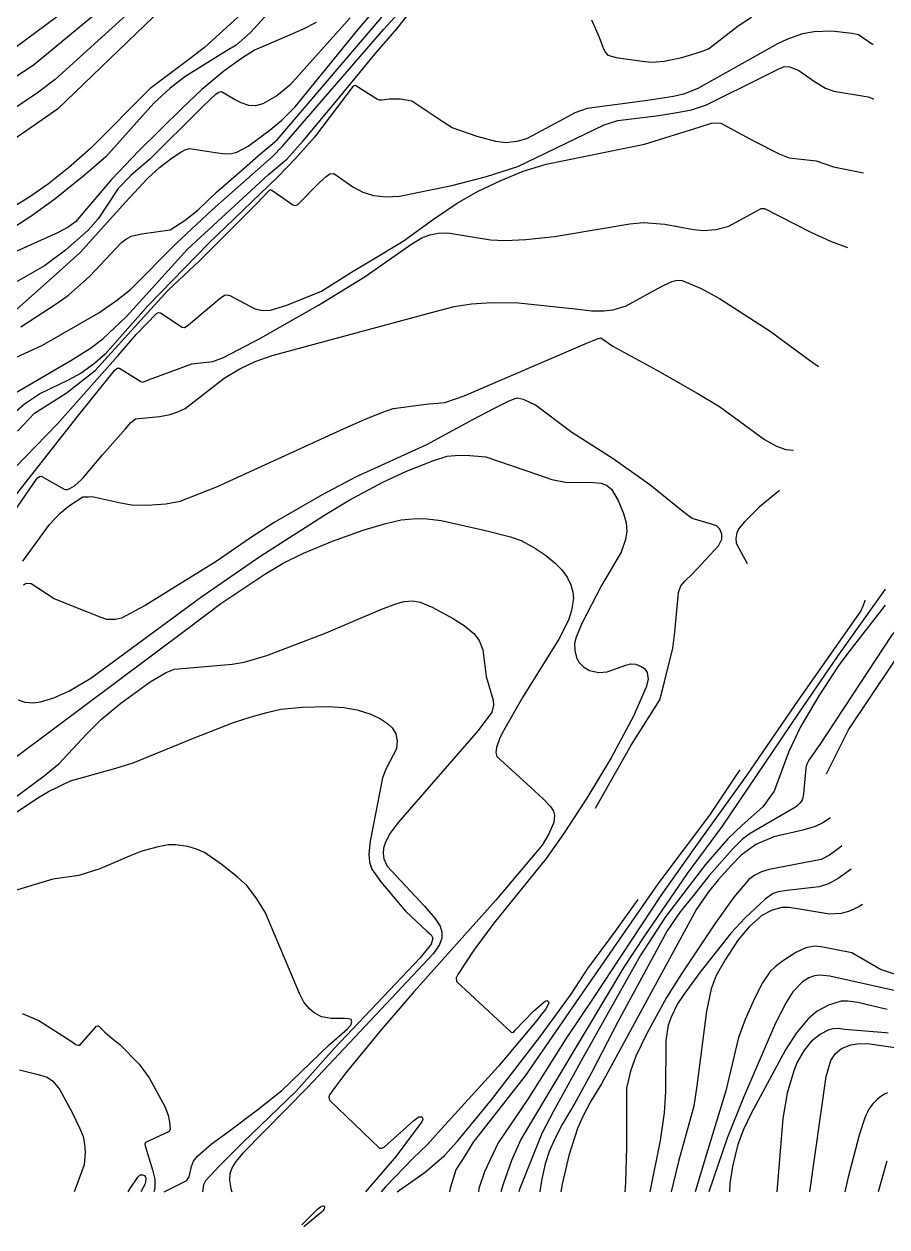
# Model space of a CAD drawing. Header units: metres. Extents: x -2219 to 517, y -3078 to 398.
# Drawn here: x 324.3 to 427, y -41.6 to 101.6 of the extents above; entities that cross this region are included whole.
import ezdxf

# ---------------------------------------------------------------- set-up
doc = ezdxf.new("R2010")
doc.units = ezdxf.units.M
for name, color, linetype in [('TERRAIN_CONTOUR_1M', 3, 'Continuous'), ('TERRAIN_CONTOUR_5M_SUPPLEMENT', 4, 'Continuous'), ('TERRAIN_UNRESOLVED', 2, 'Continuous')]:
    doc.layers.add(name, color=color, linetype=linetype)

msp = doc.modelspace()

# ---------------------------------------------------------------- linework, layer by layer
at = {"layer": 'TERRAIN_CONTOUR_1M'}
for points in [[(323.26, 61.88, 38), (326.44, 63.35, 38), (333.16, 67.21, 38), (335.27, 68.66, 38), (336.92, 69.99, 38), (342.37, 75.43, 38), (346.65, 79.47, 38), (353.79, 85.75, 38), (355.07, 87.08, 38), (367.09, 100.94, 38), (375.38, 110.1, 38)], [(344.87, 107.45, 46), (328.22, 91.45, 46), (325, 89.16, 46), (310.33, 79.04, 46)], [(358.15, 108.17, 43), (351.22, 100.55, 43), (349.5, 99.07, 43), (348.22, 98.3, 43), (343.39, 95.27, 43), (341.64, 93.92, 43), (339.71, 92.13, 43), (333.98, 85.78, 43), (331.4, 83.56, 43), (327.93, 80.74, 43), (324.95, 78.57, 43), (317.64, 73.91, 43)], [(322.27, 57.13, 37), (329.81, 61.54, 37), (332.18, 63.01, 37), (333.62, 64.1, 37), (336.43, 66.77, 37), (343.72, 74.78, 37), (353.36, 83.64, 37), (355.51, 85.5, 37), (356.5, 86.55, 37), (357.49, 87.65, 37), (361.27, 92.24, 37), (366.06, 98.02, 37), (368.62, 101, 37), (371.78, 105.04, 37)], [(337.29, 103.42, 47), (327.97, 94.98, 47), (325.84, 93.38, 47), (321.29, 90.33, 47)], [(350.59, 103.17, 44), (345.74, 98.77, 44), (344.02, 97.46, 44), (339.26, 93.91, 44), (332.18, 86.74, 44), (329.56, 84.46, 44), (327.15, 82.55, 44), (324.82, 80.92, 44), (321.66, 78.97, 44)], [(334, 103.79, 48), (325.32, 96.62, 48), (321.78, 94.29, 48)], [(329.36, 103.3, 49), (323.19, 98.75, 49)], [(363.07, 102.31, 41), (355.9, 94.29, 41), (354.34, 93.03, 41), (352.66, 92.07, 41), (351.81, 91.85, 41), (351.01, 91.89, 41), (350.11, 92.19, 41), (349.31, 92.6, 41), (347.77, 93.48, 41), (347.44, 93.43, 41), (347.01, 93.14, 41), (346.62, 92.8, 41), (345.28, 91.52, 41), (339.22, 85.47, 41), (336.97, 83.56, 41), (335.44, 82, 41), (333.08, 78.39, 41), (331.87, 77.03, 41), (329.19, 74.66, 41), (326.69, 72.78, 41), (320.52, 69.31, 41)], [(359.04, 101.77, 42), (357.48, 100.97, 42), (355.58, 100.11, 42), (351.68, 98.44, 42), (350.13, 97.48, 42), (348.02, 95.94, 42), (345.43, 93.76, 42), (343.09, 91.54, 42), (337.9, 86.49, 42), (334.68, 83.08, 42), (330.38, 78.02, 42), (329.51, 77.39, 42), (328.22, 76.7, 42), (320.61, 73.3, 42)], [(323.89, 65.53, 39), (328.2, 68.35, 39), (329.55, 69.29, 39), (332.07, 71.57, 39), (335.16, 74.86, 39), (335.9, 75.62, 39), (336.44, 76.02, 39), (337.01, 76.32, 39), (338.25, 76.58, 39), (341.66, 77.06, 39), (343.41, 78.23, 39), (344.98, 79.45, 39), (347.14, 81.54, 39), (349.82, 83.87, 39), (352.15, 85.91, 39), (354.36, 87.77, 39), (366.85, 102.37, 39)], [(391.77, 102.07, 37), (392.7, 100.01, 37), (392.97, 99.27, 37), (393.23, 98.62, 37), (393.46, 98.17, 37), (393.73, 97.88, 37), (394.73, 97.59, 37), (397.83, 97.16, 37), (399, 97.02, 37), (400.42, 97.13, 37), (402.53, 97.6, 37), (404.77, 98.25, 37), (405.7, 98.62, 37), (409.26, 101.37, 37), (410.83, 102.4, 37)], [(425.33, 99.13, 36), (425.22, 99.13, 36), (423.57, 100.27, 36), (422.81, 100.44, 36), (420.37, 100.72, 36), (418.27, 100.65, 36), (416.92, 100.4, 36), (415.1, 99.78, 36), (413.93, 99.23, 36), (404.46, 93.88, 36), (402.74, 93.21, 36), (401.53, 92.93, 36), (398.44, 92.45, 36), (391.29, 91.5, 36), (389.8, 90.99, 36), (388.64, 90.36, 36), (384.06, 87.9, 36), (382.92, 87.59, 36), (381.59, 87.43, 36), (380.42, 87.57, 36), (378.19, 88.18, 36), (375.2, 89.21, 36), (374.22, 89.86, 36), (370.39, 92.4, 36), (369.06, 92.64, 36), (367.76, 92.63, 36), (366.85, 92.49, 36), (366.53, 92.49, 36), (366.32, 92.58, 36), (363.75, 94.21, 36), (363.59, 94.24, 36), (363.41, 94.18, 36), (358.82, 88.12, 36), (356.56, 85.56, 36), (354.41, 83.35, 36), (346.23, 75.5, 36), (339, 68.04, 36), (333.9, 62.26, 36), (332.65, 61.15, 36), (331.04, 60.03, 36), (329.49, 59.19, 36), (326.23, 57.58, 36), (324.29, 56.34, 36), (322.74, 54.95, 36)], [(323.17, 48.75, 34), (328.19, 53.96, 34), (335.45, 62.1, 34), (337.65, 64.65, 34), (340, 67.13, 34), (340.27, 67.23, 34), (340.51, 67.18, 34), (343.09, 65.47, 34), (343.34, 65.46, 34), (343.53, 65.56, 34), (343.82, 65.78, 34), (347.58, 68.94, 34), (348.12, 69.3, 34), (348.41, 69.34, 34), (348.74, 69.24, 34), (351.22, 67.95, 34), (351.77, 67.66, 34), (352.58, 67.46, 34), (353.6, 67.51, 34), (355.54, 68.1, 34), (359.64, 69.77, 34), (363.23, 72.02, 34), (365.7, 73.51, 34), (369.37, 75.74, 34), (372.98, 78.33, 34), (375.81, 80.26, 34), (378.22, 81.65, 34), (380.99, 82.96, 34), (383.66, 84.05, 34), (386.39, 84.89, 34), (398.09, 87.26, 34), (404.73, 89.35, 34), (406.08, 89.75, 34), (406.67, 89.82, 34), (407.17, 89.78, 34), (411.21, 87.59, 34), (414.14, 86.1, 34), (415.33, 85.63, 34), (418.52, 85.28, 34), (420.59, 84.59, 34), (424.17, 83.87, 34)], [(419.76, 12.33, 36), (422.38, 17.55, 36), (430.27, 29.34, 36), (436.74, 37.37, 36), (443.2, 42.15, 36), (450.71, 47.74, 36), (461.54, 60.28, 36), (464.63, 65.52, 36), (465.14, 70.56, 36), (463.09, 75.41, 36), (457.62, 80.22, 36), (454.39, 82.15, 36), (451.02, 85.2, 36), (445.69, 89.37, 36), (444.58, 89.93, 36)], [(322.95, 45.08, 33), (330.5, 54.68, 33), (335.02, 60.34, 33), (335.33, 60.62, 33), (335.51, 60.62, 33), (335.61, 60.62, 33), (338.15, 59.01, 33), (338.37, 58.95, 33), (338.58, 59.01, 33), (339.07, 59.21, 33), (344.24, 61.14, 33), (346.71, 61.41, 33), (347.99, 61.86, 33), (352.39, 64.19, 33), (359.3, 68.09, 33), (364.84, 71.5, 33), (370.41, 75.42, 33), (371.58, 76.13, 33), (372.54, 76.47, 33), (373.55, 76.68, 33), (374.69, 76.7, 33), (379.78, 75.87, 33), (381.53, 75.8, 33), (383.99, 75.93, 33), (387.4, 76.27, 33), (393.05, 77.25, 33), (396.35, 77.8, 33), (397.98, 77.94, 33), (400.53, 77.75, 33), (403.92, 77.13, 33), (405.15, 76.98, 33), (406.58, 77.12, 33), (408.14, 77.52, 33), (411.56, 79.39, 33), (412, 79.6, 33), (412.39, 79.61, 33), (417.9, 76.8, 33), (420.24, 75.71, 33), (422.26, 74.96, 33)], [(322.53, 42.71, 32), (325.82, 47.53, 32), (326.11, 47.71, 32), (326.31, 47.74, 32), (326.39, 47.71, 32), (329.01, 46.22, 32), (329.19, 46.18, 32), (329.44, 46.18, 32), (329.72, 46.28, 32), (330.24, 46.61, 32), (331.07, 47.3, 32), (331.28, 47.54, 32), (333.61, 50.28, 32), (336.31, 53.39, 32), (336.98, 54.13, 32), (337.52, 54.57, 32), (340.39, 54.87, 32), (341.65, 55.1, 32), (342.57, 55.41, 32), (343.44, 55.82, 32), (348.09, 59.4, 32), (349.93, 60.52, 32), (351.76, 61.39, 32), (353.77, 62.12, 32), (372.75, 67.23, 32), (375.46, 67.95, 32), (377.51, 68.27, 32), (379.89, 68.42, 32), (383.11, 68.39, 32), (389.85, 67.67, 32), (391.78, 67.44, 32), (393.26, 67.44, 32), (394.36, 67.57, 32), (395.91, 68.04, 32), (399.98, 70.24, 32), (401.35, 70.91, 32), (401.99, 71.07, 32), (402.56, 71.04, 32), (404.85, 70.09, 32), (407.04, 68.91, 32), (413.07, 65, 32), (417.74, 61.58, 32), (418.82, 60.82, 32)], [(324.11, 37.63, 31), (327.28, 42.02, 31), (328.56, 43.34, 31), (329.65, 44.28, 31), (331.24, 45.28, 31), (331.87, 45.31, 31), (332.36, 45.35, 31), (335.56, 44.64, 31), (337.03, 44.33, 31), (338.9, 44.31, 31), (341.13, 44.46, 31), (342.84, 44.77, 31), (347.29, 46.53, 31), (362.01, 53.26, 31), (364.77, 54.5, 31), (366.83, 55.34, 31), (368.19, 55.82, 31), (372.41, 56.35, 31), (373.51, 56.43, 31), (374.33, 56.53, 31), (376.65, 57.32, 31), (391.31, 63.61, 31), (392.09, 63.96, 31), (392.6, 64.16, 31), (392.9, 64.23, 31), (394.31, 63.24, 31), (399.56, 60.38, 31), (404.38, 57.63, 31), (407.01, 56.03, 31), (412.39, 52.12, 31), (413.79, 51.33, 31), (414.91, 50.93, 31), (415.82, 50.85, 31)], [(323.55, 21.12, 29), (324.33, 20.85, 29), (325.32, 20.77, 29), (326.21, 20.88, 29), (327.81, 21.36, 29), (329.59, 22.18, 29), (332.19, 23.72, 29), (345.42, 33.44, 29), (352.43, 38.29, 29), (360.14, 43.2, 29), (363.03, 44.92, 29), (366.97, 47.04, 29), (369.78, 48.37, 29), (372.89, 49.6, 29), (374.61, 50.12, 29), (376.04, 50.25, 29), (377.31, 50.23, 29), (379.23, 50.04, 29), (385.35, 47.94, 29), (387.08, 47.36, 29), (388.7, 47.05, 29), (392.02, 46.99, 29), (392.92, 46.94, 29), (393.59, 46.69, 29), (394.15, 46.2, 29), (394.96, 44.84, 29), (395.61, 43.3, 29), (395.93, 42.2, 29), (395.99, 41.22, 29), (395.85, 40.2, 29), (395.31, 38.73, 29), (392.99, 34.76, 29), (390.65, 30.22, 29), (389.97, 28.6, 29), (389.78, 27.84, 29), (389.79, 27, 29), (390, 26.18, 29), (390.26, 25.67, 29), (390.82, 25.05, 29), (391.56, 24.63, 29), (392.67, 24.4, 29), (393.65, 24.48, 29), (395.88, 25.26, 29), (396.44, 25.43, 29), (397.05, 25.4, 29), (397.72, 25.12, 29), (398.1, 24.85, 29), (398.43, 24.39, 29), (398.52, 23.54, 29), (398.31, 22.63, 29), (396.75, 19.11, 29), (394.13, 14.22, 29), (391.23, 9.45, 29), (388.44, 5.18, 29), (386.39, 2.26, 29), (380.16, -5.44, 29), (377.78, -8.64, 29), (375.89, -11.55, 29), (375.7, -11.95, 29), (375.73, -12.38, 29), (382.23, -18.43, 29), (382.49, -18.45, 29), (382.72, -18.19, 29), (384.89, -15.91, 29), (385.8, -15.11, 29), (386.13, -14.84, 29), (386.37, -14.7, 29), (386.53, -14.66, 29), (386.67, -14.79, 29), (386.7, -14.94, 29), (386.56, -15.27, 29), (386.3, -15.71, 29), (385.85, -16.28, 29), (385.29, -17.04, 29), (380.71, -22.48, 29), (373.53, -30.35, 29), (372.27, -31.77, 29), (370.51, -33.46, 29), (367.29, -36.83, 29), (366.77, -37.43, 29)], [(414.15, 46.04, 31), (411.73, 44.07, 31), (409.98, 42.34, 31), (409.35, 41.58, 31), (409.08, 41.07, 31), (408.95, 40.32, 31), (409.01, 39.79, 31), (410.31, 37.35, 31)], [(319.08, 11.21, 28), (343.61, 29.55, 28), (347.69, 32.6, 28), (352.91, 36.09, 28), (355.09, 37.41, 28), (357.5, 38.58, 28), (360.97, 40.03, 28), (364.6, 41.31, 28), (367.15, 42.1, 28), (369.13, 42.54, 28), (370.95, 42.7, 28), (372.25, 42.68, 28), (373.91, 42.48, 28), (379.19, 41.29, 28), (382.16, 40.52, 28), (383.4, 40.11, 28), (385.02, 39.24, 28), (386.32, 38.35, 28), (387.44, 37.45, 28), (388.25, 36.62, 28), (388.88, 35.74, 28), (389.32, 34.81, 28), (389.57, 33.95, 28), (389.64, 33.18, 28), (389.42, 31.77, 28), (389.04, 30.62, 28), (387.91, 28.36, 28), (383.59, 21.42, 28), (381.33, 17.45, 28), (380.86, 16.61, 28), (380.47, 15.46, 28), (380.42, 14.88, 28), (380.54, 14.4, 28), (384.53, 10.74, 28), (386.06, 9.32, 28), (386.89, 8.44, 28), (387.26, 7.87, 28), (387.4, 7.39, 28), (387.3, 6.54, 28), (386.72, 5.17, 28), (385.91, 3.84, 28), (380.42, -2.71, 28), (370.7, -13.59, 28), (366.77, -18.13, 28), (362.56, -23.26, 28), (361.26, -24.99, 28), (360.62, -25.88, 28), (360.53, -26.17, 28), (360.62, -26.5, 28), (366.55, -32.24, 28), (366.82, -32.24, 28), (367.11, -32.11, 28), (370.66, -28.92, 28), (371.13, -28.57, 28), (371.28, -28.49, 28), (371.45, -28.48, 28), (371.56, -28.49, 28), (371.64, -28.54, 28), (371.69, -28.67, 28), (371.7, -28.83, 28), (371.6, -29.08, 28), (370.74, -30.26, 28), (368.55, -33.18, 28), (364.91, -37.43, 28)], [(424.32, 32.99, 32), (424.32, 32.91, 32), (424.12, 32.35, 32), (423.85, 31.73, 32), (416.39, 21.08, 32), (410.23, 12.14, 32), (404.38, 3.95, 32), (400.05, -2.16, 32), (391.97, -14.39, 32), (388.73, -19.21, 32), (384.23, -26.39, 32), (380.68, -31.59, 32), (379.05, -35.05, 32), (378.39, -37.04, 32), (378.36, -37.43, 32)], [(426.73, 34.3, 33), (421.07, 26.34, 33), (416.44, 19.55, 33), (407.35, 6.08, 33), (403.18, 0.48, 33), (398.09, -6.97, 33), (395.62, -10.67, 33), (393.68, -13.93, 33), (384.28, -29.66, 33), (383.36, -31.18, 33), (382.26, -33.68, 33), (381.26, -36.49, 33), (380.99, -37.43, 33)], [(321.42, 8.21, 27), (326.66, 12.1, 27), (328.4, 13.51, 27), (331.68, 17.06, 27), (333.47, 18.83, 27), (335.78, 20.73, 27), (339.25, 23.28, 27), (341.17, 24.39, 27), (342.16, 24.8, 27), (349.04, 25.39, 27), (350.47, 25.62, 27), (353.15, 26.42, 27), (360.22, 29.1, 27), (366.7, 31.88, 27), (368.51, 32.55, 27), (369.51, 32.84, 27), (370.47, 32.92, 27), (371.38, 32.77, 27), (372.84, 32.17, 27), (375.23, 30.85, 27), (376.62, 29.98, 27), (377.77, 29.05, 27), (378.42, 28.2, 27), (378.87, 27.08, 27), (379.27, 23.93, 27), (380.07, 21.08, 27), (380.12, 20.49, 27), (379.91, 19.67, 27), (378.32, 17.49, 27), (368.77, 6.53, 27), (367.82, 5.27, 27), (367.26, 4.18, 27), (367.04, 3.49, 27), (366.98, 2.83, 27), (367.07, 2.2, 27), (367.48, 1.32, 27), (371.92, -3.43, 27), (373.15, -4.86, 27), (373.76, -5.81, 27), (373.99, -6.53, 27), (373.98, -7.24, 27), (373.7, -8, 27), (373, -9.04, 27), (357.98, -24.99, 27), (350.28, -32.81, 27), (349.45, -33.81, 27), (349.07, -34.43, 27), (348.76, -35.23, 27), (348.69, -36.08, 27), (348.88, -37.01, 27), (348.98, -37.43, 27)], [(426.74, 32.42, 34), (422.41, 26.83, 34), (421.15, 25.16, 34), (418.86, 21.61, 34), (416.68, 17.92, 34), (415.27, 15, 34), (413.85, 11.12, 34), (413.51, 10.27, 34), (412.17, 8.39, 34), (409.71, 6.22, 34), (408, 4.6, 34), (405.36, 1.54, 34), (400.59, -4.68, 34), (397.6, -9.34, 34), (390.72, -21.55, 34), (387.22, -27.9, 34), (385.89, -30.46, 34), (383.25, -37.01, 34), (383.15, -37.43, 34)], [(320.12, 5.63, 26), (325.78, 9.38, 26), (327.15, 10.23, 26), (329.77, 11.5, 26), (335.16, 13, 26), (337.23, 13.62, 26), (344.41, 16.58, 26), (349.2, 18.42, 26), (351.15, 19.06, 26), (353.15, 19.63, 26), (354.83, 20.03, 26), (357.41, 20.28, 26), (360.44, 20.33, 26), (362.32, 20.22, 26), (363.9, 19.95, 26), (365.54, 19.42, 26), (366.67, 18.89, 26), (367.52, 18.33, 26), (368.08, 17.81, 26), (368.52, 17.07, 26), (368.67, 16.24, 26), (368.57, 15.31, 26), (367.37, 12.95, 26), (366.91, 11.87, 26), (365.43, 4.33, 26), (365.27, 2.79, 26), (365.35, 1.83, 26), (365.64, 0.98, 26), (366.71, -0.51, 26), (369.67, -4.02, 26), (372.19, -6.4, 26), (372.72, -6.85, 26), (372.89, -7.23, 26), (372.7, -7.96, 26), (371.41, -9.59, 26), (361.16, -20.36, 26), (356.6, -25.48, 26), (350.3, -31.54, 26), (347.5, -34.33, 26), (345.85, -36.11, 26), (345.61, -36.58, 26), (345.51, -37.43, 26)], [(409.43, 12.8, 31), (408.77, 11.83, 31), (405.83, 7.42, 31), (399.7, -0.78, 31), (395.82, -6.31, 31), (390.34, -14.3, 31), (383.88, -23.63, 31), (377.72, -31.5, 31), (376.58, -33.33, 31), (375.66, -34.81, 31), (374.99, -36.86, 31), (374.87, -37.43, 31)], [(420.24, 7.09, 36), (420.23, 7.08, 36), (419.33, 6.51, 36), (418.42, 6.05, 36), (416.93, 5.61, 36), (413.5, 4.84, 36), (411.34, 3.91, 36), (409.62, 2.65, 36), (408.44, 1.46, 36), (406.85, -0.29, 36), (405.71, -1.71, 36), (404.29, -3.79, 36), (392.98, -24.55, 36), (391.72, -26.62, 36), (390.76, -28.45, 36), (390.12, -29.88, 36), (389.11, -33.11, 36), (388.3, -36.51, 36), (388.13, -37.43, 36)], [(424.05, -3.23, 39), (423.52, -3.53, 39), (422.38, -4.04, 39), (421.49, -4.3, 39), (420.12, -4.38, 39), (416.53, -3.77, 39), (415.26, -3.6, 39), (414.46, -3.6, 39), (413.29, -3.91, 39), (412.05, -4.54, 39), (410.55, -5.88, 39), (409.26, -7.44, 39), (407.7, -9.81, 39), (406.63, -11.69, 39), (406.02, -13.28, 39), (405.47, -15.93, 39), (404.32, -24.82, 39), (403.95, -27.22, 39), (402.14, -33.8, 39), (401.28, -37.43, 39)], [(429.06, -13.75, 41), (420.14, -11.76, 41), (418.98, -11.63, 41), (418.31, -11.71, 41), (417.65, -11.94, 41), (416.92, -12.41, 41), (415.77, -13.6, 41), (414.94, -14.87, 41), (413.67, -17.34, 41), (409.88, -26.21, 41), (407.94, -31.02, 41), (405.76, -37.43, 41)], [(426.97, -15.72, 42), (423.47, -14.88, 42), (422.28, -14.71, 42), (421.49, -14.74, 42), (420, -15.22, 42), (418.64, -15.93, 42), (417.57, -16.83, 42), (416.2, -18.51, 42), (414.86, -20.54, 42), (410.78, -28.11, 42), (409.87, -30.01, 42), (409.22, -31.77, 42), (408.57, -34.4, 42), (408.25, -36.41, 42), (408.2, -37.43, 42)], [(324.03, -16.2, 24), (326.02, -17.04, 24), (329.87, -19.49, 24), (330.43, -19.87, 24), (330.68, -19.98, 24), (330.91, -19.96, 24), (332.89, -17.69, 24), (333.03, -17.66, 24), (333.12, -17.68, 24), (333.87, -18.4, 24), (334.72, -19.15, 24), (335.64, -19.9, 24), (337.94, -22.22, 24), (339.15, -23.84, 24), (340.99, -27.26, 24), (341.4, -28.28, 24), (341.58, -29.12, 24), (341.66, -29.97, 24), (341.54, -30.26, 24), (338.71, -31.55, 24), (338.61, -31.74, 24), (338.66, -31.95, 24), (339.55, -34.79, 24), (339.81, -35.92, 24), (339.81, -36.99, 24), (339.71, -37.43, 24)], [(427.09, -18.53, 43), (426.77, -18.51, 43), (421.92, -18.12, 43), (421.17, -18, 43), (420.6, -18.02, 43), (420.03, -18.14, 43), (419.04, -18.64, 43), (417.99, -19.47, 43), (417.1, -20.58, 43), (416.28, -21.98, 43), (415.85, -23.04, 43), (415.09, -25.66, 43), (414.56, -28.71, 43), (413.83, -37.43, 43)], [(417.76, -37.43, 44), (419.7, -23.68, 44), (420.29, -21.79, 44), (420.83, -20.96, 44), (421.56, -20.37, 44), (422.64, -19.94, 44), (423.41, -19.8, 44), (424.65, -19.78, 44), (426.56, -20.06, 44), (433.56, -21.04, 44)], [(323.71, -22.91, 23), (325.94, -23.46, 23), (326.99, -23.78, 23), (327.69, -24.24, 23), (328.47, -25.22, 23), (329.99, -27.98, 23), (330.87, -29.79, 23), (331.28, -30.85, 23), (331.46, -31.73, 23), (331.52, -32.7, 23), (331.39, -34.2, 23), (330.3, -37.24, 23), (330.21, -37.43, 23)], [(426.95, -33.77, 46), (425.89, -37.43, 46)], [(336.66, -37.43, 23), (336.89, -37.04, 23), (337.81, -35.66, 23), (338.08, -35.41, 23), (338.34, -35.4, 23), (338.58, -35.49, 23), (338.72, -35.66, 23), (338.75, -35.84, 23), (338.69, -36.24, 23), (338.62, -36.53, 23), (338.15, -37.43, 23)]]:
    msp.add_polyline3d(points, dxfattribs=at)
at = {"layer": 'TERRAIN_CONTOUR_5M_SUPPLEMENT'}
for points in [[(314.31, 59.56, 40), (327.31, 71.11, 40), (330.95, 74.37, 40), (336.32, 80.37, 40), (338.93, 83.17, 40), (340.39, 84.51, 40), (341.73, 85.54, 40), (342.85, 86.29, 40), (343.49, 86.63, 40), (343.93, 86.75, 40), (347.05, 86.28, 40), (348.19, 86.13, 40), (348.96, 86.15, 40), (349.59, 86.3, 40), (350.92, 87.04, 40), (353.54, 88.97, 40), (354.93, 90.12, 40), (356.52, 91.73, 40), (363.98, 100.87, 40), (367.08, 104.53, 40)], [(323.46, 53.12, 35), (325.49, 55.25, 35), (329.25, 57.63, 35), (332.7, 60.32, 35), (339.35, 67.63, 35), (341.39, 69.88, 35), (345.18, 73.44, 35), (351.9, 80.16, 35), (353.48, 81.8, 35), (353.55, 81.82, 35), (353.64, 81.82, 35), (353.74, 81.79, 35), (356.24, 80.06, 35), (356.52, 79.98, 35), (356.78, 80.05, 35), (359.42, 82.7, 35), (360.2, 83.43, 35), (360.66, 83.73, 35), (361.14, 83.77, 35), (363.39, 82.2, 35), (364.56, 81.56, 35), (365.86, 81.15, 35), (367.35, 80.99, 35), (368.95, 81.07, 35), (375.17, 82.36, 35), (379.28, 83.41, 35), (383.01, 84.61, 35), (393.28, 89.56, 35), (394.94, 90.07, 35), (399.82, 90.7, 35), (402.18, 91.07, 35), (403.69, 91.37, 35), (405.49, 91.94, 35), (412.4, 95.41, 35), (413.99, 96.21, 35), (414.73, 96.52, 35), (415.41, 96.49, 35), (416.46, 96.02, 35), (418.34, 94.71, 35), (419.62, 93.92, 35), (420.64, 93.57, 35), (424.71, 92.89, 35), (425.36, 92.68, 35), (425.39, 92.65, 35)], [(443.19, 81.95, 35), (445.4, 81.67, 35), (449.6, 80.66, 35), (455, 77.96, 35), (457.64, 76.13, 35), (459.47, 72.41, 35), (460.22, 68.97, 35), (459.47, 65.52, 35), (456.53, 61.19, 35), (452.95, 55.92, 35), (443.38, 46.51, 35), (438.67, 42.82, 35), (431.82, 34.12, 35), (427.51, 28.8, 35), (418.95, 15.83, 35), (417.65, 13.94, 35)], [(392.25, 8.25, 30), (396.52, 15.74, 30), (399.91, 21.12, 30), (400.49, 23.27, 30), (401.45, 27.28, 30), (401.71, 29.2, 30), (402.13, 33.91, 30), (402.44, 34.71, 30), (402.93, 35.31, 30), (403.79, 36.13, 30), (406.92, 39.47, 30), (407.31, 40.27, 30), (407.32, 40.85, 30), (407.08, 41.44, 30), (406.67, 41.84, 30), (406.06, 42.06, 30), (403.77, 42.72, 30), (402.87, 43.38, 30), (398.74, 46.73, 30), (394.36, 49.82, 30), (389.46, 52.97, 30), (385.14, 56.19, 30), (383.7, 56.89, 30), (382.96, 57.02, 30), (382.56, 56.94, 30), (381.88, 56.66, 30), (380.19, 55.81, 30), (377.64, 54.46, 30), (372.17, 51.47, 30), (363.79, 47.67, 30), (359.75, 45.53, 30), (354.03, 42.23, 30), (351.2, 40.4, 30), (347.12, 37.6, 30), (338.65, 32.35, 30), (335.85, 30.86, 30), (335.14, 30.71, 30), (334.11, 30.71, 30), (333.3, 30.96, 30), (331.92, 31.52, 30), (327.85, 33.14, 30), (325.1, 34.96, 30), (324.5, 34.98, 30), (324.14, 34.8, 30)], [(417.65, 13.94, 0), (417.52, 13.72, 0), (417.42, 13.49, 0), (417.35, 13.24, 0), (417.31, 12.99, 0), (417.04, 9.93, 0), (417, 9.69, 0), (416.94, 9.46, 0), (416.85, 9.24, 0), (416.73, 9.03, 0), (416.6, 8.84, 0), (416.44, 8.67, 0), (416.26, 8.51, 0), (416.06, 8.38, 0)], [(416.06, 8.38, 35), (410.68, 5.21, 35), (409.79, 4.6, 35), (408.56, 3.38, 35), (405.83, 0.28, 35), (403.88, -2.2, 35), (402.33, -4.11, 35), (400.78, -6.35, 35), (394.94, -17.2, 35), (391.82, -23.18, 35), (389.81, -26.88, 35), (388.28, -29.41, 35), (387.41, -31.12, 35), (386.77, -32.63, 35), (386.28, -34.09, 35), (385.84, -36.09, 35), (385.63, -37.43, 35)], [(340.92, -37.43, 25), (340.94, -37.42, 25), (343.64, -36.06, 25), (343.76, -35.89, 25), (343.89, -35.65, 25), (344.17, -34.42, 25), (344.44, -33.77, 25), (344.9, -33.16, 25), (346.51, -31.74, 25), (348.55, -30.28, 25), (352.08, -27.64, 25), (354.94, -25.38, 25), (360.57, -19.93, 25), (362.73, -18.04, 25), (363.13, -17.59, 25), (363.26, -17.18, 25), (363.18, -16.93, 25), (362.88, -16.84, 25), (362.41, -16.8, 25), (360.82, -16.79, 25), (359.65, -16.58, 25), (358.8, -16.12, 25), (358.28, -15.69, 25), (357.56, -14.83, 25), (357.03, -13.83, 25), (352.95, -4.13, 25), (351.89, -2.42, 25), (350.75, -0.98, 25), (349.67, 0.03, 25), (347.84, 1.51, 25), (345.75, 2.97, 25), (344.78, 3.37, 25), (343.75, 3.67, 25), (342.32, 3.89, 25), (341.42, 3.86, 25), (340.22, 3.64, 25), (338.29, 3.12, 25), (336.87, 2.55, 25), (333.28, 1.02, 25), (330.79, 0.24, 25), (327.67, -0.2, 25), (321.2, -2.15, 25)], [(368.67, -37.43, 30), (369.21, -37.03, 30), (372.01, -35.1, 30), (374.31, -33.1, 30), (375.84, -31.41, 30), (379.88, -26.48, 30), (385.7, -18.89, 30), (389.38, -13.88, 30), (391.35, -10.85, 30), (394.64, -6.4, 30), (397.36, -2.61, 30)], [(428.67, -11.78, 40), (426.19, -10.97, 40), (422.77, -8.97, 40), (419.14, -8.25, 40), (418.32, -8.2, 40), (417.28, -8.39, 40), (416.09, -8.92, 40), (414.52, -9.96, 40), (413.64, -10.65, 40), (413.05, -11.21, 40), (412.15, -12.56, 40), (411.18, -14.43, 40), (410.08, -16.9, 40), (409.27, -19.06, 40), (407.79, -25.4, 40), (405.47, -32.92, 40), (404.12, -37.43, 40)], [(427.01, -25.64, 0), (426.68, -25.81, 0), (426.36, -26, 0), (426.06, -26.21, 0), (425.77, -26.45, 0), (425.5, -26.7, 0), (425.25, -26.98, 0), (425.02, -27.27, 0), (424.81, -27.59, 0), (424.63, -27.92, 0), (424.47, -28.26, 0), (424.33, -28.62, 0)], [(424.33, -28.62, 45), (423.66, -30.67, 45), (422.28, -35.83, 45), (421.93, -37.43, 45)]]:
    msp.add_polyline3d(points, dxfattribs=at)
at = {"layer": 'TERRAIN_UNRESOLVED'}
for points in [[(421.58, 3.75, 0), (421.29, 3.54, 0), (420.12, 2.65, 0), (419.12, 2.13, 0), (412.93, 0.94, 0), (412.01, 0.66, 0), (411.22, 0.25, 0), (410.5, -0.24, 0), (408.73, -2.37, 0), (406.45, -5.54, 0), (402.49, -11.47, 0), (400.73, -14.3, 0), (398.32, -18.66, 0), (397.07, -21.27, 0), (396.43, -23.06, 0), (395.95, -25.08, 0), (395.95, -32.09, 0), (395.84, -36.32, 0), (395.76, -37.43, 0)], [(422.69, 0.97, 0), (421.16, -0.12, 0), (419.98, -0.76, 0), (418.87, -1.14, 0), (415.07, -1.57, 0), (414.02, -1.7, 0), (413.43, -1.9, 0), (412.51, -2.55, 0), (410.02, -4.86, 0), (408.4, -6.59, 0), (404.7, -11.33, 0), (402.76, -13.94, 0), (402.03, -15.06, 0), (401.26, -16.62, 0), (400.93, -17.58, 0), (400.64, -19.41, 0), (400.6, -25.48, 0), (400.44, -28.03, 0), (399.96, -31.33, 0), (398.74, -37.43, 0)], [(357.3, -41.35, 0), (359.19, -39.47, 0), (359.53, -39.21, 0), (359.69, -39.14, 0), (359.84, -39.1, 0), (359.96, -39.13, 0), (360.01, -39.2, 0), (360.03, -39.3, 0), (359.98, -39.45, 0), (359.85, -39.66, 0), (359.6, -39.89, 0), (357.56, -41.6, 0)]]:
    msp.add_polyline3d(points, dxfattribs=at)

doc.saveas('drawing.dxf')
